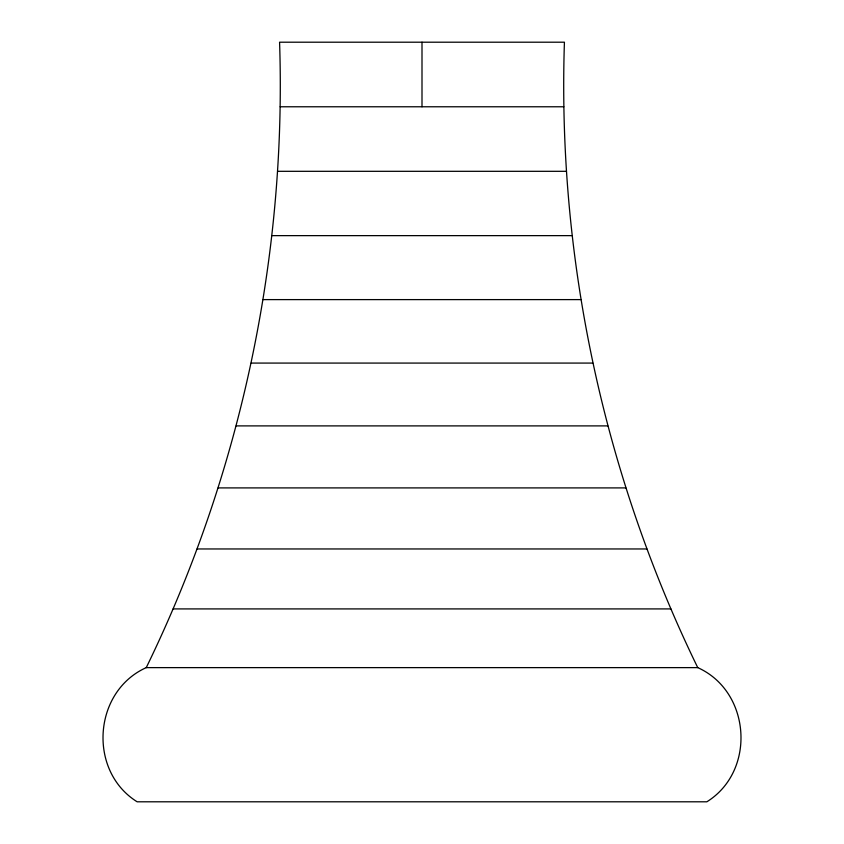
<?xml version="1.0" encoding="UTF-8"?>
<svg xmlns="http://www.w3.org/2000/svg" width="844" height="844" viewBox="0 0 844 844"><rect width="100%" height="100%" fill="white"/><g stroke="black" fill="none" stroke-linecap="round" stroke-linejoin="round"><path stroke-width="1.27" d="M697.745 667.625C603.449 474.012 557.283 257.441 564.425 42.2L279.575 42.2C286.717 257.441 240.551 474.012 146.255 667.625C93.072 691.468 87.67 770.994 137.15 801.8L706.85 801.8C756.329 770.994 750.928 691.468 697.745 667.625L146.255 667.625M280.187 106.777L563.813 106.777M277.644 171.311L566.356 171.311M271.958 235.634L572.042 235.634M263.149 299.609L580.851 299.609M251.227 363.078L592.773 363.078M236.225 425.893L607.775 425.893M218.185 487.906L625.815 487.906M197.137 548.959L646.863 548.959M173.147 608.914L670.853 608.914M422 42.2L422 106.777"/></g></svg>
